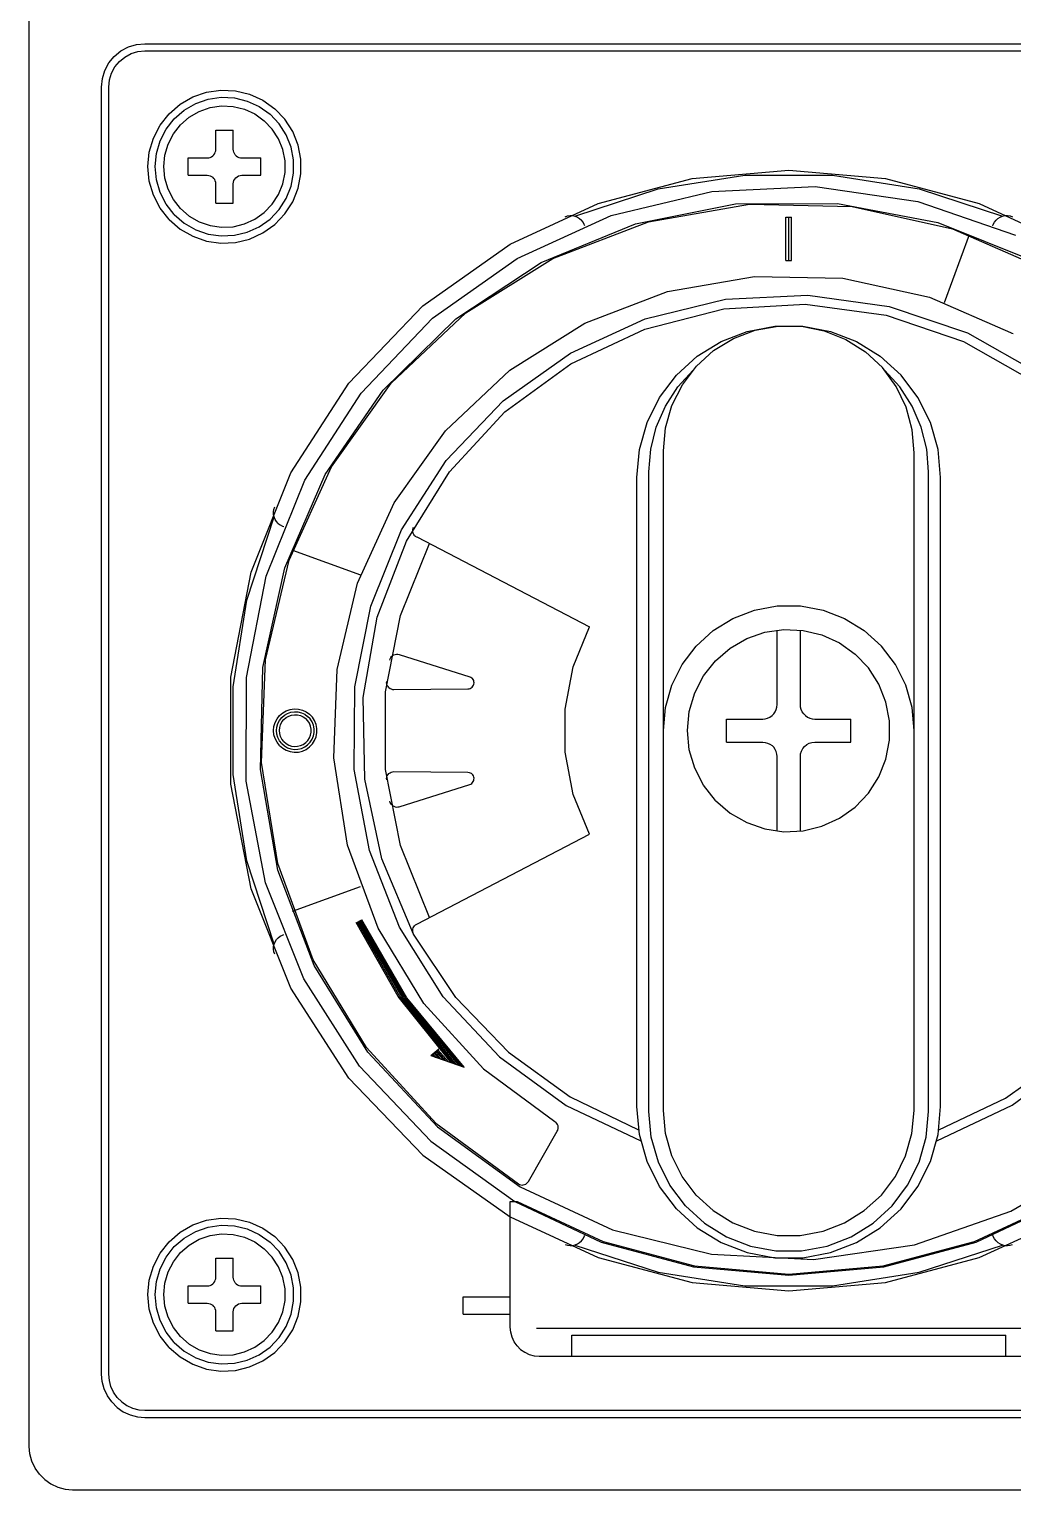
# Model space of a CAD drawing. Extents: x 151310 to 250336, y -70311 to -4848.
# Drawn here: x 224592 to 224644.2, y -22548.7 to -22471.2 of the extents above; entities that cross this region are included whole.
import ezdxf

# ---------------------------------------------------------------- set-up
doc = ezdxf.new("R2010")
doc.units = 0
doc.header["$LTSCALE"] = 300
doc.header["$MEASUREMENT"] = 0
doc.layers.add('1', color=7, linetype='CONTINUOUS')

msp = doc.modelspace()

# ---------------------------------------------------------------- linework, layer by layer
at = {"layer": '1'}
for p, q in [((224592.03, -22546.423), (224592.03, -22470.414)), ((224596.543, -22472.624), (224596.892, -22472.337)), ((224596.892, -22472.337), (224597.29, -22472.125)), ((224597.105, -22472.657), (224597.437, -22472.479)), ((224597.29, -22472.125), (224597.722, -22471.994)), ((224597.437, -22472.479), (224597.797, -22472.37)), ((224597.722, -22471.994), (224598.172, -22471.949)), ((224597.797, -22472.37), (224598.172, -22472.333)), ((224598.172, -22471.949), (224666.504, -22471.949)), ((224598.172, -22472.333), (224666.504, -22472.333)), ((224596.044, -22473.371), (224596.257, -22472.973)), ((224596.257, -22472.973), (224596.543, -22472.624)), ((224596.398, -22473.518), (224596.576, -22473.186)), ((224596.576, -22473.186), (224596.815, -22472.895)), ((224596.815, -22472.895), (224597.105, -22472.657)), ((224595.868, -22474.253), (224595.913, -22473.803)), ((224595.913, -22473.803), (224596.044, -22473.371)), ((224596.252, -22474.253), (224596.289, -22473.878)), ((224596.289, -22473.878), (224596.398, -22473.518)), ((224595.868, -22542.584), (224595.868, -22474.253)), ((224596.252, -22542.584), (224596.252, -22474.253)), ((224600.034, -22475.161), (224600.704, -22474.774)), ((224600.704, -22474.774), (224601.435, -22474.521)), ((224601.435, -22474.521), (224602.201, -22474.411)), ((224601.526, -22474.894), (224602.219, -22474.794)), ((224602.201, -22474.411), (224602.974, -22474.448)), ((224602.219, -22474.794), (224602.919, -22474.828)), ((224602.919, -22474.828), (224603.6, -22474.993)), ((224602.974, -22474.448), (224603.725, -22474.63)), ((224603.725, -22474.63), (224604.429, -22474.951)), ((224599.45, -22475.667), (224600.034, -22475.161)), ((224599.727, -22475.932), (224600.257, -22475.473)), ((224600.257, -22475.473), (224600.864, -22475.123)), ((224600.524, -22475.849), (224601.055, -22475.542)), ((224600.864, -22475.123), (224601.526, -22474.894)), ((224601.055, -22475.542), (224601.634, -22475.342)), ((224601.634, -22475.342), (224602.241, -22475.254)), ((224602.241, -22475.254), (224602.853, -22475.284)), ((224602.853, -22475.284), (224603.449, -22475.428)), ((224603.449, -22475.428), (224604.007, -22475.683)), ((224603.6, -22474.993), (224604.237, -22475.284)), ((224604.237, -22475.284), (224604.808, -22475.69)), ((224604.429, -22474.951), (224605.059, -22475.4)), ((224605.593, -22475.96), (224605.059, -22475.4)), ((224598.617, -22476.963), (224598.971, -22476.275)), ((224598.971, -22476.275), (224599.45, -22475.667)), ((224599.294, -22476.483), (224599.727, -22475.932)), ((224599.682, -22476.732), (224600.061, -22476.25)), ((224600.061, -22476.25), (224600.524, -22475.849)), ((224604.007, -22475.683), (224604.506, -22476.038)), ((224604.929, -22476.482), (224604.506, -22476.038)), ((224605.291, -22476.197), (224604.808, -22475.69)), ((224605.67, -22476.787), (224605.291, -22476.197)), ((224606.011, -22476.611), (224605.593, -22475.96)), ((224598.399, -22477.705), (224598.617, -22476.963)), ((224598.776, -22477.778), (224598.973, -22477.106)), ((224598.973, -22477.106), (224599.294, -22476.483)), ((224599.401, -22477.277), (224599.682, -22476.732)), ((224601.934, -22477.554), (224601.934, -22476.541)), ((224601.934, -22476.541), (224602.855, -22476.541)), ((224602.855, -22477.554), (224602.855, -22476.541)), ((224605.261, -22476.998), (224604.929, -22476.482)), ((224605.489, -22477.567), (224605.261, -22476.998)), ((224605.931, -22477.437), (224605.67, -22476.787)), ((224606.299, -22477.329), (224606.011, -22476.611)), ((224598.325, -22478.475), (224598.399, -22477.705)), ((224598.709, -22478.475), (224598.776, -22477.778)), ((224599.17, -22478.475), (224599.228, -22477.865)), ((224599.228, -22477.865), (224599.401, -22477.277)), ((224601.631, -22477.987), (224601.704, -22477.953)), ((224601.704, -22477.953), (224601.769, -22477.907)), ((224601.769, -22477.907), (224601.826, -22477.85)), ((224601.826, -22477.85), (224601.872, -22477.784)), ((224601.872, -22477.784), (224601.906, -22477.712)), ((224601.906, -22477.712), (224601.927, -22477.634)), ((224601.927, -22477.634), (224601.934, -22477.554)), ((224602.862, -22477.634), (224602.855, -22477.554)), ((224602.883, -22477.712), (224602.862, -22477.634)), ((224602.917, -22477.784), (224602.883, -22477.712)), ((224602.963, -22477.85), (224602.917, -22477.784)), ((224603.02, -22477.907), (224602.963, -22477.85)), ((224603.02, -22477.907), (224603.086, -22477.953)), ((224603.086, -22477.953), (224603.158, -22477.987)), ((224605.605, -22478.169), (224605.489, -22477.567)), ((224606.063, -22478.125), (224605.931, -22477.437)), ((224606.445, -22478.089), (224606.299, -22477.329)), ((224598.399, -22479.245), (224598.325, -22478.475)), ((224598.776, -22479.173), (224598.709, -22478.475)), ((224599.228, -22479.086), (224599.17, -22478.475)), ((224600.46, -22478.936), (224600.46, -22478.015)), ((224600.46, -22478.015), (224601.473, -22478.015)), ((224601.473, -22478.015), (224601.553, -22478.008)), ((224601.553, -22478.008), (224601.631, -22477.987)), ((224603.158, -22477.987), (224603.236, -22478.008)), ((224603.236, -22478.008), (224603.316, -22478.015)), ((224603.316, -22478.015), (224604.329, -22478.015)), ((224604.329, -22478.936), (224604.329, -22478.015)), ((224605.605, -22478.782), (224605.605, -22478.169)), ((224606.063, -22478.826), (224606.063, -22478.125)), ((224606.445, -22478.862), (224606.445, -22478.089)), ((224627.208, -22479.113), (224632.338, -22478.667)), ((224632.338, -22478.667), (224637.468, -22479.113)), ((224598.617, -22479.988), (224598.399, -22479.245)), ((224598.973, -22479.845), (224598.776, -22479.173)), ((224599.401, -22479.674), (224599.228, -22479.086)), ((224600.46, -22478.936), (224601.473, -22478.936)), ((224601.473, -22478.936), (224601.553, -22478.943)), ((224601.553, -22478.943), (224601.631, -22478.964)), ((224601.631, -22478.964), (224601.704, -22478.998)), ((224601.704, -22478.998), (224601.769, -22479.044)), ((224601.826, -22479.101), (224601.769, -22479.044)), ((224601.872, -22479.166), (224601.826, -22479.101)), ((224601.906, -22479.239), (224601.872, -22479.166)), ((224601.927, -22479.317), (224601.906, -22479.239)), ((224601.934, -22479.397), (224601.927, -22479.317)), ((224601.934, -22480.41), (224601.934, -22479.397)), ((224602.855, -22479.397), (224602.864, -22479.307)), ((224602.855, -22480.41), (224602.855, -22479.397)), ((224602.864, -22479.307), (224602.89, -22479.22)), ((224602.89, -22479.22), (224602.933, -22479.141)), ((224602.933, -22479.141), (224602.99, -22479.071)), ((224602.99, -22479.071), (224603.06, -22479.014)), ((224603.06, -22479.014), (224603.14, -22478.971)), ((224603.14, -22478.971), (224603.226, -22478.945)), ((224603.226, -22478.945), (224603.316, -22478.936)), ((224603.316, -22478.936), (224604.329, -22478.936)), ((224605.261, -22479.953), (224605.489, -22479.384)), ((224605.489, -22479.384), (224605.605, -22478.782)), ((224605.67, -22480.164), (224605.931, -22479.514)), ((224605.931, -22479.514), (224606.063, -22478.826)), ((224606.299, -22479.622), (224606.445, -22478.862)), ((224622.231, -22480.436), (224627.208, -22479.113)), ((224625.415, -22479.665), (224630.011, -22478.935)), ((224630.011, -22478.935), (224634.665, -22478.935)), ((224634.665, -22478.935), (224639.261, -22479.665)), ((224637.468, -22479.113), (224642.444, -22480.436)), ((224598.971, -22480.675), (224598.617, -22479.988)), ((224599.294, -22480.468), (224598.973, -22479.845)), ((224599.682, -22480.219), (224599.401, -22479.674)), ((224600.061, -22480.701), (224599.682, -22480.219)), ((224604.929, -22480.469), (224605.261, -22479.953)), ((224605.291, -22480.753), (224605.67, -22480.164)), ((224606.011, -22480.34), (224606.299, -22479.622)), ((224620.99, -22481.106), (224625.415, -22479.665)), ((224622.918, -22481.077), (224628.259, -22479.789)), ((224628.259, -22479.789), (224633.746, -22479.535)), ((224633.746, -22479.535), (224639.183, -22480.322)), ((224639.261, -22479.665), (224643.685, -22481.107)), ((224599.45, -22481.283), (224598.971, -22480.675)), ((224599.727, -22481.019), (224599.294, -22480.468)), ((224599.727, -22481.019), (224600.257, -22481.477)), ((224600.061, -22480.701), (224600.524, -22481.102)), ((224601.934, -22480.41), (224602.855, -22480.41)), ((224604.007, -22481.268), (224604.506, -22480.912)), ((224604.506, -22480.912), (224604.929, -22480.469)), ((224604.808, -22481.261), (224605.291, -22480.753)), ((224605.059, -22481.551), (224605.593, -22480.991)), ((224605.593, -22480.991), (224606.011, -22480.34)), ((224617.558, -22482.598), (224622.231, -22480.436)), ((224624.199, -22481.516), (224629.509, -22480.454)), ((224624.897, -22481.401), (224630.262, -22480.472)), ((224629.509, -22480.454), (224634.924, -22480.431)), ((224630.262, -22480.472), (224635.706, -22480.598)), ((224634.924, -22480.431), (224640.244, -22481.446)), ((224635.706, -22480.598), (224641.022, -22481.775)), ((224639.183, -22480.322), (224644.373, -22482.124)), ((224642.444, -22480.436), (224647.117, -22482.598)), ((224599.45, -22481.283), (224600.034, -22481.79)), ((224600.034, -22481.79), (224600.704, -22482.177)), ((224600.257, -22481.477), (224600.864, -22481.828)), ((224600.524, -22481.102), (224601.055, -22481.409)), ((224600.864, -22481.828), (224601.526, -22482.057)), ((224601.055, -22481.409), (224601.634, -22481.609)), ((224601.634, -22481.609), (224602.241, -22481.696)), ((224602.241, -22481.696), (224602.853, -22481.667)), ((224602.853, -22481.667), (224603.449, -22481.523)), ((224603.449, -22481.523), (224604.007, -22481.268)), ((224603.6, -22481.958), (224604.237, -22481.667)), ((224604.237, -22481.667), (224604.808, -22481.261)), ((224604.429, -22481.999), (224605.059, -22481.551)), ((224617.918, -22483.352), (224622.918, -22481.077)), ((224619.191, -22483.576), (224624.199, -22481.516)), ((224619.813, -22483.35), (224624.897, -22481.401)), ((224620.466, -22481.138), (224620.595, -22481.095)), ((224620.595, -22481.095), (224620.73, -22481.075)), ((224620.73, -22481.075), (224620.866, -22481.08)), ((224620.866, -22481.08), (224620.999, -22481.108)), ((224620.999, -22481.108), (224621.125, -22481.16)), ((224621.125, -22481.16), (224621.24, -22481.233)), ((224621.24, -22481.233), (224621.34, -22481.325)), ((224621.422, -22481.433), (224621.34, -22481.325)), ((224621.484, -22481.554), (224621.422, -22481.433)), ((224621.509, -22481.616), (224621.484, -22481.555)), ((224632.184, -22483.467), (224632.184, -22481.163)), ((224632.184, -22481.163), (224632.491, -22481.163)), ((224632.338, -22483.467), (224632.338, -22481.163)), ((224632.491, -22483.467), (224632.491, -22481.163)), ((224640.244, -22481.446), (224645.269, -22483.463)), ((224641.022, -22481.775), (224646.011, -22483.957)), ((224643.166, -22481.616), (224643.191, -22481.555)), ((224643.192, -22481.554), (224643.254, -22481.433)), ((224643.254, -22481.433), (224643.336, -22481.325)), ((224643.336, -22481.325), (224643.436, -22481.233)), ((224643.436, -22481.233), (224643.551, -22481.16)), ((224643.551, -22481.16), (224643.677, -22481.108)), ((224643.677, -22481.108), (224643.81, -22481.08)), ((224643.81, -22481.08), (224643.946, -22481.075)), ((224643.946, -22481.075), (224644.081, -22481.095)), ((224644.081, -22481.095), (224644.21, -22481.138)), ((224600.704, -22482.177), (224601.435, -22482.43)), ((224601.435, -22482.43), (224602.201, -22482.54)), ((224601.526, -22482.057), (224602.219, -22482.157)), ((224602.201, -22482.54), (224602.974, -22482.503)), ((224602.219, -22482.157), (224602.919, -22482.123)), ((224602.919, -22482.123), (224603.6, -22481.958)), ((224602.974, -22482.503), (224603.725, -22482.321)), ((224603.725, -22482.321), (224604.429, -22481.999)), ((224612.923, -22485.875), (224617.558, -22482.598)), ((224640.609, -22485.692), (224641.922, -22482.084)), ((224613.438, -22486.531), (224617.918, -22483.352)), ((224615.201, -22486.245), (224619.813, -22483.35)), ((224614.67, -22486.558), (224619.191, -22483.576)), ((224632.184, -22483.467), (224632.491, -22483.467)), ((224625.896, -22485.107), (224630.52, -22484.302)), ((224630.52, -22484.302), (224635.213, -22484.405)), ((224635.213, -22484.405), (224639.798, -22485.413)), ((224621.514, -22486.791), (224625.896, -22485.107)), ((224624.726, -22486.559), (224628.974, -22485.517)), ((224628.974, -22485.517), (224633.342, -22485.293)), ((224633.342, -22485.293), (224637.675, -22485.895)), ((224639.798, -22485.413), (224644.101, -22487.287)), ((224608.995, -22489.972), (224612.923, -22485.875)), ((224611.237, -22489.978), (224615.201, -22486.245)), ((224624.692, -22487.099), (224628.889, -22486.033)), ((224628.889, -22486.033), (224633.213, -22485.786)), ((224633.213, -22485.786), (224637.505, -22486.367)), ((224637.505, -22486.367), (224641.608, -22487.753)), ((224637.675, -22485.895), (224641.816, -22487.301)), ((224609.639, -22490.501), (224613.438, -22486.531)), ((224610.806, -22490.352), (224614.67, -22486.558)), ((224617.54, -22489.289), (224621.514, -22486.791)), ((224620.749, -22488.381), (224624.726, -22486.559)), ((224620.773, -22488.944), (224624.692, -22487.099)), ((224628.744, -22487.766), (224630.131, -22487.229)), ((224629.404, -22487.603), (224630.557, -22487.164)), ((224630.131, -22487.229), (224631.594, -22486.955)), ((224630.557, -22487.164), (224631.771, -22486.945)), ((224631.594, -22486.955), (224633.081, -22486.955)), ((224631.771, -22486.945), (224633.005, -22486.954)), ((224633.005, -22486.954), (224634.216, -22487.191)), ((224633.081, -22486.955), (224634.544, -22487.229)), ((224634.216, -22487.191), (224635.362, -22487.648)), ((224634.544, -22487.229), (224635.931, -22487.766)), ((224627.479, -22488.549), (224628.744, -22487.766)), ((224628.352, -22488.247), (224629.404, -22487.603)), ((224635.362, -22487.648), (224636.404, -22488.308)), ((224635.931, -22487.766), (224637.196, -22488.549)), ((224641.608, -22487.753), (224645.372, -22489.896)), ((224641.816, -22487.301), (224645.62, -22489.462)), ((224644.101, -22487.287), (224644.17, -22487.317)), ((224644.17, -22487.317), (224644.242, -22487.333)), ((224617.187, -22490.919), (224620.749, -22488.381)), ((224626.38, -22489.551), (224627.479, -22488.549)), ((224627.437, -22489.074), (224628.352, -22488.247)), ((224636.404, -22488.308), (224637.306, -22489.149)), ((224637.196, -22488.549), (224638.295, -22489.551)), ((224614.123, -22492.508), (224617.54, -22489.289)), ((224617.278, -22491.501), (224620.773, -22488.944)), ((224625.484, -22490.739), (224626.38, -22489.551)), ((224626.445, -22490.177), (224627.256, -22489.279)), ((224626.69, -22490.057), (224627.437, -22489.074)), ((224638.038, -22490.143), (224637.306, -22489.149)), ((224638.231, -22490.177), (224637.419, -22489.279)), ((224639.192, -22490.739), (224638.295, -22489.551)), ((224605.917, -22494.741), (224608.995, -22489.972)), ((224607.741, -22494.816), (224610.806, -22490.352)), ((224608.069, -22494.407), (224611.237, -22489.978)), ((224625.79, -22491.195), (224626.445, -22490.177)), ((224626.138, -22491.16), (224626.69, -22490.057)), ((224638.574, -22491.254), (224638.038, -22490.143)), ((224638.885, -22491.195), (224638.231, -22490.177)), ((224606.661, -22495.116), (224609.639, -22490.501)), ((224614.165, -22494.082), (224617.187, -22490.919)), ((224624.82, -22492.07), (224625.484, -22490.739)), ((224639.855, -22492.07), (224639.192, -22490.739)), ((224614.333, -22494.677), (224617.278, -22491.501)), ((224625.309, -22492.306), (224625.79, -22491.195)), ((224625.799, -22492.346), (224626.138, -22491.16)), ((224638.895, -22492.445), (224638.574, -22491.254)), ((224639.366, -22492.306), (224638.885, -22491.195)), ((224611.393, -22496.326), (224614.123, -22492.508)), ((224624.413, -22493.501), (224624.82, -22492.07)), ((224625.016, -22493.48), (224625.309, -22492.306)), ((224625.684, -22493.574), (224625.799, -22492.346)), ((224638.99, -22493.675), (224638.895, -22492.445)), ((224639.659, -22493.48), (224639.366, -22492.306)), ((224640.262, -22493.501), (224639.855, -22492.07)), ((224611.793, -22497.756), (224614.165, -22494.082)), ((224624.276, -22494.982), (224624.413, -22493.501)), ((224624.917, -22494.687), (224625.016, -22493.48)), ((224625.684, -22528.595), (224625.684, -22493.574)), ((224638.99, -22528.595), (224638.99, -22493.676)), ((224639.758, -22494.687), (224639.659, -22493.48)), ((224640.399, -22494.982), (224640.262, -22493.501)), ((224603.8, -22500.008), (224605.917, -22494.741)), ((224605.589, -22499.786), (224607.741, -22494.816)), ((224605.817, -22499.365), (224608.069, -22494.407)), ((224612.047, -22498.356), (224614.333, -22494.677)), ((224624.276, -22528.381), (224624.276, -22494.982)), ((224624.916, -22528.649), (224624.916, -22494.687)), ((224639.758, -22528.649), (224639.758, -22494.687)), ((224640.399, -22528.381), (224640.399, -22494.982)), ((224604.608, -22500.212), (224606.661, -22495.116)), ((224605.015, -22496.675), (224605.058, -22496.546)), ((224609.451, -22500.6), (224611.393, -22496.326)), ((224603.584, -22501.496), (224605.026, -22497.071)), ((224604.995, -22496.81), (224605.015, -22496.675)), ((224605, -22496.946), (224604.995, -22496.81)), ((224605.028, -22497.079), (224605, -22496.946)), ((224605.08, -22497.205), (224605.028, -22497.079)), ((224605.153, -22497.32), (224605.08, -22497.205)), ((224605.245, -22497.42), (224605.153, -22497.32)), ((224605.245, -22497.42), (224605.353, -22497.503)), ((224605.353, -22497.503), (224605.474, -22497.565)), ((224605.474, -22497.564), (224605.536, -22497.59)), ((224610.154, -22501.812), (224611.793, -22497.756)), ((224612.384, -22497.81), (224612.388, -22497.742)), ((224612.392, -22497.877), (224612.384, -22497.81)), ((224612.388, -22497.742), (224612.404, -22497.676)), ((224612.412, -22497.942), (224612.392, -22497.877)), ((224612.404, -22497.676), (224612.431, -22497.614)), ((224612.443, -22498.002), (224612.412, -22497.942)), ((224612.484, -22498.056), (224612.443, -22498.002)), ((224612.484, -22498.056), (224612.533, -22498.102)), ((224612.533, -22498.102), (224612.59, -22498.138)), ((224606.004, -22498.833), (224609.611, -22500.147)), ((224610.502, -22502.402), (224612.047, -22498.356)), ((224611.726, -22502.313), (224613.269, -22498.492)), ((224612.591, -22498.139), (224621.757, -22502.91)), ((224604.567, -22504.664), (224605.817, -22499.365)), ((224602.722, -22505.58), (224603.8, -22500.008)), ((224603.557, -22505.604), (224604.608, -22500.212)), ((224604.43, -22505.075), (224605.589, -22499.786)), ((224608.372, -22505.168), (224609.451, -22500.6)), ((224602.854, -22506.092), (224603.584, -22501.496)), ((224609.307, -22506.103), (224610.154, -22501.812)), ((224630.517, -22502.019), (224631.724, -22501.793)), ((224631.724, -22501.793), (224632.952, -22501.793)), ((224632.952, -22501.793), (224634.158, -22502.019)), ((224609.756, -22506.668), (224610.502, -22502.402)), ((224610.939, -22506.358), (224611.726, -22502.313)), ((224628.328, -22503.109), (224629.372, -22502.463)), ((224629.372, -22502.463), (224630.517, -22502.019)), ((224634.158, -22502.019), (224635.303, -22502.463)), ((224635.303, -22502.463), (224636.347, -22503.109)), ((224620.9, -22505.03), (224621.757, -22502.911)), ((224627.421, -22503.936), (224628.328, -22503.109)), ((224629.22, -22504.041), (224630.105, -22503.53)), ((224630.105, -22503.53), (224631.071, -22503.196)), ((224631.071, -22503.196), (224632.082, -22503.05)), ((224631.723, -22507.037), (224631.723, -22503.079)), ((224632.082, -22503.05), (224633.102, -22503.099)), ((224632.952, -22507.037), (224632.952, -22503.079)), ((224633.102, -22503.099), (224634.095, -22503.34)), ((224634.095, -22503.34), (224635.025, -22503.764)), ((224636.347, -22503.109), (224637.255, -22503.936)), ((224626.681, -22504.916), (224627.421, -22503.936)), ((224628.448, -22504.71), (224629.22, -22504.041)), ((224635.025, -22503.764), (224635.857, -22504.357)), ((224637.995, -22504.916), (224637.255, -22503.936)), ((224604.307, -22510.489), (224604.43, -22505.075)), ((224604.365, -22510.106), (224604.567, -22504.664)), ((224611.168, -22504.676), (224611.187, -22504.607)), ((224611.187, -22504.607), (224611.219, -22504.542)), ((224611.219, -22504.542), (224611.263, -22504.484)), ((224611.263, -22504.484), (224611.316, -22504.435)), ((224611.316, -22504.435), (224611.378, -22504.398)), ((224611.378, -22504.398), (224611.446, -22504.372)), ((224611.446, -22504.372), (224611.518, -22504.36)), ((224611.518, -22504.36), (224611.59, -22504.362)), ((224611.59, -22504.362), (224611.661, -22504.377)), ((224611.662, -22504.377), (224615.404, -22505.557)), ((224620.464, -22507.275), (224620.9, -22505.03)), ((224626.133, -22506.015), (224626.681, -22504.916)), ((224627.816, -22505.513), (224628.448, -22504.71)), ((224636.562, -22505.096), (224635.857, -22504.357)), ((224637.115, -22505.956), (224636.562, -22505.096)), ((224638.542, -22506.015), (224637.995, -22504.916)), ((224602.722, -22511.257), (224602.722, -22505.58)), ((224603.544, -22511.098), (224603.557, -22505.604)), ((224608.195, -22509.859), (224608.372, -22505.168)), ((224610.997, -22505.879), (224610.999, -22505.807)), ((224611.009, -22505.95), (224610.997, -22505.879)), ((224615.404, -22505.557), (224615.462, -22505.581)), ((224615.462, -22505.581), (224615.514, -22505.616)), ((224615.558, -22505.66), (224615.514, -22505.616)), ((224615.593, -22505.711), (224615.558, -22505.66)), ((224615.618, -22505.768), (224615.593, -22505.711)), ((224615.633, -22505.828), (224615.618, -22505.768)), ((224615.635, -22505.891), (224615.633, -22505.828)), ((224627.348, -22506.421), (224627.816, -22505.513)), ((224602.854, -22510.745), (224602.854, -22506.092)), ((224609.282, -22510.477), (224609.307, -22506.103)), ((224610.939, -22510.479), (224610.939, -22506.358)), ((224611.033, -22506.018), (224611.009, -22505.95)), ((224611.071, -22506.081), (224611.033, -22506.018)), ((224611.119, -22506.135), (224611.071, -22506.081)), ((224611.119, -22506.135), (224611.176, -22506.179)), ((224611.176, -22506.179), (224611.241, -22506.211)), ((224611.241, -22506.211), (224611.311, -22506.231)), ((224611.311, -22506.231), (224611.383, -22506.237)), ((224611.383, -22506.237), (224615.308, -22506.203)), ((224615.308, -22506.203), (224615.37, -22506.197)), ((224615.37, -22506.197), (224615.429, -22506.179)), ((224615.429, -22506.179), (224615.484, -22506.15)), ((224615.484, -22506.15), (224615.533, -22506.112)), ((224615.533, -22506.112), (224615.574, -22506.065)), ((224615.574, -22506.065), (224615.605, -22506.011)), ((224615.605, -22506.011), (224615.626, -22505.952)), ((224615.626, -22505.952), (224615.635, -22505.891)), ((224625.797, -22507.196), (224626.133, -22506.015)), ((224627.06, -22507.401), (224627.348, -22506.421)), ((224637.494, -22506.904), (224637.115, -22505.956)), ((224638.878, -22507.196), (224638.542, -22506.015)), ((224605.482, -22507.48), (224605.672, -22507.371)), ((224605.672, -22507.371), (224605.879, -22507.299)), ((224605.879, -22507.299), (224606.095, -22507.268)), ((224605.915, -22507.449), (224606.103, -22507.422)), ((224606.095, -22507.268), (224606.314, -22507.279)), ((224606.103, -22507.422), (224606.292, -22507.431)), ((224606.292, -22507.431), (224606.477, -22507.475)), ((224606.314, -22507.279), (224606.527, -22507.33)), ((224606.527, -22507.33), (224606.726, -22507.421)), ((224606.726, -22507.421), (224606.904, -22507.548)), ((224609.836, -22510.999), (224609.756, -22506.668)), ((224620.464, -22509.561), (224620.464, -22507.275)), ((224625.684, -22508.418), (224625.797, -22507.196)), ((224626.963, -22508.418), (224627.06, -22507.401)), ((224631.544, -22507.53), (224631.621, -22507.42)), ((224631.621, -22507.42), (224631.677, -22507.299)), ((224631.677, -22507.299), (224631.712, -22507.17)), ((224631.712, -22507.17), (224631.723, -22507.037)), ((224632.964, -22507.17), (224632.952, -22507.037)), ((224632.998, -22507.299), (224632.964, -22507.17)), ((224633.055, -22507.42), (224632.998, -22507.299)), ((224633.131, -22507.53), (224633.055, -22507.42)), ((224637.688, -22507.908), (224637.494, -22506.904)), ((224638.991, -22508.418), (224638.878, -22507.196)), ((224604.999, -22508.418), (224605.019, -22508.201)), ((224605.019, -22508.201), (224605.081, -22507.99)), ((224605.081, -22507.99), (224605.181, -22507.796)), ((224605.17, -22508.23), (224605.224, -22508.048)), ((224605.181, -22507.796), (224605.317, -22507.624)), ((224605.224, -22508.048), (224605.311, -22507.879)), ((224605.311, -22507.879), (224605.428, -22507.73)), ((224605.317, -22507.624), (224605.482, -22507.48)), ((224605.321, -22508.259), (224605.366, -22508.105)), ((224605.366, -22508.105), (224605.44, -22507.962)), ((224605.428, -22507.73), (224605.571, -22507.605)), ((224605.44, -22507.962), (224605.539, -22507.836)), ((224605.539, -22507.836), (224605.66, -22507.731)), ((224605.571, -22507.605), (224605.736, -22507.511)), ((224605.66, -22507.731), (224605.799, -22507.65)), ((224605.736, -22507.511), (224605.915, -22507.449)), ((224605.799, -22507.65), (224605.951, -22507.598)), ((224605.951, -22507.598), (224606.11, -22507.575)), ((224606.11, -22507.575), (224606.27, -22507.583)), ((224606.27, -22507.583), (224606.426, -22507.62)), ((224606.426, -22507.62), (224606.573, -22507.687)), ((224606.477, -22507.475), (224606.649, -22507.554)), ((224606.573, -22507.687), (224606.703, -22507.78)), ((224606.649, -22507.554), (224606.804, -22507.664)), ((224606.814, -22507.896), (224606.703, -22507.78)), ((224606.935, -22507.802), (224606.804, -22507.664)), ((224606.901, -22508.031), (224606.814, -22507.896)), ((224606.961, -22508.181), (224606.901, -22508.031)), ((224607.056, -22507.707), (224606.904, -22507.548)), ((224607.037, -22507.961), (224606.935, -22507.802)), ((224606.991, -22508.338), (224606.961, -22508.181)), ((224607.108, -22508.137), (224607.037, -22507.961)), ((224607.174, -22507.891), (224607.056, -22507.707)), ((224607.144, -22508.324), (224607.108, -22508.137)), ((224607.255, -22508.094), (224607.174, -22507.891)), ((224607.297, -22508.309), (224607.255, -22508.094)), ((224629.036, -22509.033), (224629.036, -22507.804)), ((224629.036, -22507.804), (224630.956, -22507.804)), ((224630.956, -22507.804), (224631.089, -22507.793)), ((224631.089, -22507.793), (224631.218, -22507.758)), ((224631.218, -22507.758), (224631.34, -22507.701)), ((224631.34, -22507.701), (224631.449, -22507.625)), ((224631.449, -22507.625), (224631.544, -22507.53)), ((224633.226, -22507.625), (224633.131, -22507.53)), ((224633.226, -22507.625), (224633.336, -22507.701)), ((224633.336, -22507.701), (224633.457, -22507.758)), ((224633.457, -22507.758), (224633.586, -22507.793)), ((224633.586, -22507.793), (224633.72, -22507.804)), ((224633.72, -22507.804), (224635.639, -22507.804)), ((224635.639, -22509.033), (224635.639, -22507.804)), ((224637.688, -22508.929), (224637.688, -22507.908)), ((224605.019, -22508.636), (224604.999, -22508.418)), ((224605.081, -22508.847), (224605.019, -22508.636)), ((224605.181, -22509.041), (224605.081, -22508.847)), ((224605.152, -22508.418), (224605.17, -22508.23)), ((224605.17, -22508.607), (224605.152, -22508.418)), ((224605.224, -22508.789), (224605.17, -22508.607)), ((224605.311, -22508.958), (224605.224, -22508.789)), ((224605.306, -22508.418), (224605.321, -22508.259)), ((224605.321, -22508.578), (224605.306, -22508.418)), ((224605.428, -22509.107), (224605.311, -22508.958)), ((224605.366, -22508.732), (224605.321, -22508.578)), ((224605.44, -22508.875), (224605.366, -22508.732)), ((224605.539, -22509.001), (224605.44, -22508.875)), ((224606.703, -22509.057), (224606.814, -22508.941)), ((224606.814, -22508.941), (224606.901, -22508.805)), ((224606.901, -22508.805), (224606.961, -22508.656)), ((224606.935, -22509.035), (224607.037, -22508.876)), ((224606.961, -22508.656), (224606.991, -22508.499)), ((224606.991, -22508.499), (224606.991, -22508.338)), ((224607.037, -22508.876), (224607.108, -22508.7)), ((224607.056, -22509.13), (224607.174, -22508.946)), ((224607.108, -22508.7), (224607.144, -22508.513)), ((224607.144, -22508.513), (224607.144, -22508.324)), ((224607.174, -22508.946), (224607.255, -22508.743)), ((224607.255, -22508.743), (224607.297, -22508.528)), ((224607.297, -22508.528), (224607.297, -22508.309)), ((224627.06, -22509.436), (224626.963, -22508.418)), ((224637.494, -22509.933), (224637.688, -22508.929)), ((224605.317, -22509.213), (224605.181, -22509.041)), ((224605.317, -22509.213), (224605.482, -22509.357)), ((224605.428, -22509.107), (224605.571, -22509.232)), ((224605.482, -22509.357), (224605.672, -22509.466)), ((224605.539, -22509.001), (224605.66, -22509.106)), ((224605.571, -22509.232), (224605.736, -22509.326)), ((224605.66, -22509.106), (224605.799, -22509.187)), ((224605.672, -22509.466), (224605.879, -22509.538)), ((224605.736, -22509.326), (224605.915, -22509.388)), ((224605.799, -22509.187), (224605.951, -22509.239)), ((224605.879, -22509.538), (224606.095, -22509.569)), ((224605.915, -22509.388), (224606.103, -22509.415)), ((224605.951, -22509.239), (224606.11, -22509.262)), ((224606.095, -22509.569), (224606.314, -22509.558)), ((224606.103, -22509.415), (224606.292, -22509.406)), ((224606.11, -22509.262), (224606.27, -22509.254)), ((224606.27, -22509.254), (224606.426, -22509.217)), ((224606.292, -22509.406), (224606.477, -22509.362)), ((224606.314, -22509.558), (224606.527, -22509.507)), ((224606.426, -22509.217), (224606.573, -22509.15)), ((224606.477, -22509.362), (224606.649, -22509.283)), ((224606.527, -22509.507), (224606.726, -22509.416)), ((224606.573, -22509.15), (224606.703, -22509.057)), ((224606.649, -22509.283), (224606.804, -22509.173)), ((224606.726, -22509.416), (224606.904, -22509.289)), ((224606.804, -22509.173), (224606.935, -22509.035)), ((224606.904, -22509.289), (224607.056, -22509.13)), ((224620.9, -22511.806), (224620.464, -22509.561)), ((224627.348, -22510.416), (224627.06, -22509.436)), ((224629.036, -22509.033), (224630.956, -22509.033)), ((224630.956, -22509.033), (224631.089, -22509.044)), ((224631.089, -22509.044), (224631.218, -22509.079)), ((224631.218, -22509.079), (224631.34, -22509.136)), ((224631.34, -22509.136), (224631.449, -22509.212)), ((224631.544, -22509.307), (224631.449, -22509.212)), ((224631.621, -22509.417), (224631.544, -22509.307)), ((224631.677, -22509.538), (224631.621, -22509.417)), ((224631.712, -22509.667), (224631.677, -22509.538)), ((224631.723, -22509.8), (224631.712, -22509.667)), ((224632.952, -22509.8), (224632.967, -22509.651)), ((224632.967, -22509.651), (224633.01, -22509.507)), ((224633.01, -22509.507), (224633.081, -22509.374)), ((224633.081, -22509.374), (224633.177, -22509.258)), ((224633.177, -22509.258), (224633.293, -22509.162)), ((224633.293, -22509.162), (224633.426, -22509.091)), ((224633.426, -22509.091), (224633.57, -22509.047)), ((224633.57, -22509.047), (224633.72, -22509.033)), ((224633.72, -22509.033), (224635.639, -22509.033)), ((224605.224, -22515.826), (224604.307, -22510.489)), ((224605.219, -22515.483), (224604.365, -22510.106)), ((224608.928, -22514.495), (224608.195, -22509.859)), ((224610.081, -22514.777), (224609.282, -22510.477)), ((224611.726, -22514.524), (224610.939, -22510.479)), ((224627.816, -22511.324), (224627.348, -22510.416)), ((224631.723, -22513.758), (224631.723, -22509.8)), ((224632.952, -22513.758), (224632.952, -22509.8)), ((224637.115, -22510.881), (224637.494, -22509.933)), ((224603.8, -22516.829), (224602.722, -22511.257)), ((224603.584, -22515.341), (224602.854, -22510.745)), ((224604.57, -22516.495), (224603.544, -22511.098)), ((224610.738, -22515.235), (224609.836, -22510.999)), ((224610.997, -22510.957), (224611.008, -22510.886)), ((224610.999, -22511.03), (224610.997, -22510.957)), ((224611.008, -22510.886), (224611.033, -22510.818)), ((224611.033, -22510.818), (224611.07, -22510.756)), ((224611.07, -22510.756), (224611.119, -22510.701)), ((224611.119, -22510.701), (224611.176, -22510.657)), ((224611.176, -22510.657), (224611.241, -22510.625)), ((224611.241, -22510.625), (224611.311, -22510.605)), ((224611.311, -22510.605), (224611.383, -22510.599)), ((224611.383, -22510.599), (224615.308, -22510.633)), ((224611.662, -22512.459), (224615.404, -22511.279)), ((224615.308, -22510.633), (224615.37, -22510.639)), ((224615.37, -22510.639), (224615.429, -22510.657)), ((224615.404, -22511.279), (224615.462, -22511.255)), ((224615.429, -22510.657), (224615.484, -22510.686)), ((224615.462, -22511.255), (224615.514, -22511.22)), ((224615.484, -22510.686), (224615.533, -22510.724)), ((224615.514, -22511.22), (224615.558, -22511.177)), ((224615.574, -22510.771), (224615.533, -22510.724)), ((224615.558, -22511.177), (224615.593, -22511.125)), ((224615.605, -22510.825), (224615.574, -22510.771)), ((224615.593, -22511.125), (224615.619, -22511.069)), ((224615.626, -22510.884), (224615.605, -22510.825)), ((224615.619, -22511.069), (224615.633, -22511.008)), ((224615.635, -22510.946), (224615.626, -22510.884)), ((224615.633, -22511.008), (224615.635, -22510.946)), ((224636.562, -22511.741), (224637.115, -22510.881)), ((224621.757, -22513.926), (224620.9, -22511.806)), ((224628.448, -22512.127), (224627.816, -22511.324)), ((224635.857, -22512.48), (224636.562, -22511.741)), ((224611.187, -22512.23), (224611.168, -22512.16)), ((224611.219, -22512.295), (224611.187, -22512.23)), ((224611.263, -22512.352), (224611.219, -22512.295)), ((224611.263, -22512.352), (224611.317, -22512.401)), ((224611.317, -22512.401), (224611.378, -22512.438)), ((224611.378, -22512.438), (224611.446, -22512.464)), ((224611.446, -22512.464), (224611.518, -22512.476)), ((224611.518, -22512.476), (224611.59, -22512.474)), ((224611.59, -22512.474), (224611.661, -22512.459)), ((224628.448, -22512.127), (224629.22, -22512.796)), ((224629.22, -22512.796), (224630.105, -22513.307)), ((224635.025, -22513.073), (224635.857, -22512.48)), ((224630.105, -22513.307), (224631.071, -22513.641)), ((224633.102, -22513.738), (224634.095, -22513.497)), ((224634.095, -22513.497), (224635.025, -22513.073)), ((224612.591, -22518.697), (224621.757, -22513.926)), ((224631.071, -22513.641), (224632.082, -22513.787)), ((224632.082, -22513.787), (224633.102, -22513.738)), ((224610.543, -22518.903), (224608.928, -22514.495)), ((224611.675, -22518.851), (224610.081, -22514.777)), ((224613.269, -22518.345), (224611.726, -22514.524)), ((224605.026, -22519.766), (224603.584, -22515.341)), ((224607.098, -22520.594), (224605.219, -22515.483)), ((224607.148, -22520.888), (224605.224, -22515.826)), ((224612.431, -22519.221), (224610.738, -22515.235)), ((224606.599, -22521.6), (224604.57, -22516.495)), ((224606.004, -22518.003), (224609.611, -22516.69)), ((224605.917, -22522.096), (224603.8, -22516.829)), ((224609.384, -22518.617), (224609.688, -22518.466)), ((224611.612, -22522.528), (224609.384, -22518.616)), ((224611.702, -22522.54), (224609.445, -22518.586)), ((224611.795, -22522.556), (224609.506, -22518.556)), ((224611.89, -22522.574), (224609.569, -22518.529)), ((224611.983, -22522.588), (224609.628, -22518.495)), ((224612.077, -22522.605), (224609.689, -22518.465)), ((224612.979, -22522.916), (224610.543, -22518.903)), ((224614.006, -22522.551), (224611.675, -22518.851)), ((224612.384, -22519.026), (224612.392, -22518.959)), ((224612.388, -22519.093), (224612.384, -22519.026)), ((224612.392, -22518.959), (224612.412, -22518.894)), ((224612.412, -22518.894), (224612.443, -22518.834)), ((224612.443, -22518.834), (224612.484, -22518.78)), ((224612.484, -22518.78), (224612.533, -22518.734)), ((224612.533, -22518.734), (224612.591, -22518.697)), ((224605, -22519.89), (224605.028, -22519.757)), ((224605.028, -22519.757), (224605.08, -22519.631)), ((224605.08, -22519.631), (224605.153, -22519.516)), ((224605.153, -22519.516), (224605.245, -22519.416)), ((224605.245, -22519.416), (224605.353, -22519.334)), ((224605.353, -22519.334), (224605.474, -22519.272)), ((224605.474, -22519.272), (224605.536, -22519.246)), ((224612.403, -22519.159), (224612.388, -22519.093)), ((224612.43, -22519.221), (224612.403, -22519.159)), ((224614.666, -22522.585), (224612.431, -22519.221)), ((224604.995, -22520.026), (224605, -22519.89)), ((224605.015, -22520.161), (224604.995, -22520.026)), ((224605.058, -22520.29), (224605.015, -22520.161)), ((224609.929, -22525.245), (224607.098, -22520.594)), ((224610.007, -22525.488), (224607.148, -22520.888)), ((224608.995, -22526.865), (224605.917, -22522.096)), ((224609.556, -22526.23), (224606.599, -22521.6)), ((224614.417, -22526.048), (224611.612, -22522.528)), ((224614.551, -22526.092), (224611.702, -22522.54)), ((224614.691, -22526.142), (224611.795, -22522.556)), ((224614.833, -22526.191), (224611.89, -22522.574)), ((224614.975, -22526.241), (224611.983, -22522.588)), ((224615.119, -22526.292), (224612.077, -22522.605)), ((224616.144, -22526.382), (224612.979, -22522.916)), ((224616.992, -22525.748), (224614.006, -22522.551)), ((224617.463, -22525.498), (224614.666, -22522.585)), ((224613.606, -22529.261), (224609.929, -22525.245)), ((224613.695, -22529.453), (224610.007, -22525.488)), ((224613.337, -22525.673), (224613.76, -22525.32)), ((224613.337, -22525.673), (224615.119, -22526.293)), ((224613.479, -22525.722), (224613.394, -22525.625)), ((224613.61, -22525.768), (224613.447, -22525.582)), ((224613.741, -22525.813), (224613.499, -22525.538)), ((224613.875, -22525.859), (224613.551, -22525.494)), ((224614.009, -22525.906), (224613.606, -22525.454)), ((224614.144, -22525.953), (224613.658, -22525.409)), ((224614.279, -22526), (224613.709, -22525.365)), ((224616.992, -22525.748), (224620.526, -22528.325)), ((224617.463, -22525.498), (224620.733, -22527.869)), ((224643.835, -22527.932), (224647.024, -22525.661)), ((224644.19, -22528.301), (224647.754, -22525.684)), ((224613.335, -22530.217), (224609.556, -22526.23)), ((224616.144, -22526.382), (224619.919, -22529.172)), ((224612.923, -22530.962), (224608.995, -22526.865)), ((224620.526, -22528.325), (224624.482, -22530.192)), ((224620.733, -22527.869), (224624.372, -22529.62)), ((224640.193, -22530.192), (224644.19, -22528.301)), ((224640.303, -22529.621), (224643.835, -22527.932)), ((224624.413, -22529.862), (224624.276, -22528.381)), ((224625.043, -22530.012), (224624.917, -22528.649)), ((224625.798, -22529.817), (224625.685, -22528.595)), ((224638.877, -22529.817), (224638.99, -22528.595)), ((224639.632, -22530.012), (224639.758, -22528.649)), ((224640.262, -22529.862), (224640.399, -22528.381)), ((224613.606, -22529.261), (224617.99, -22532.49)), ((224613.695, -22529.453), (224618.075, -22532.638)), ((224618.519, -22532.353), (224620.055, -22529.693)), ((224619.919, -22529.171), (224619.979, -22529.216)), ((224620.03, -22529.271), (224619.979, -22529.216)), ((224620.068, -22529.334), (224620.03, -22529.271)), ((224620.055, -22529.693), (224620.086, -22529.625)), ((224620.094, -22529.404), (224620.068, -22529.334)), ((224620.086, -22529.625), (224620.103, -22529.552)), ((224620.106, -22529.478), (224620.094, -22529.404)), ((224620.103, -22529.552), (224620.106, -22529.478)), ((224624.82, -22531.293), (224624.413, -22529.862)), ((224626.134, -22530.998), (224625.798, -22529.817)), ((224638.541, -22530.998), (224638.877, -22529.817)), ((224639.855, -22531.293), (224640.262, -22529.862)), ((224613.335, -22530.217), (224617.8, -22533.417)), ((224625.418, -22531.329), (224625.043, -22530.012)), ((224639.257, -22531.329), (224639.632, -22530.012)), ((224612.923, -22530.962), (224617.558, -22534.239)), ((224625.484, -22532.624), (224624.82, -22531.293)), ((224626.029, -22532.555), (224625.418, -22531.329)), ((224626.681, -22532.097), (224626.134, -22530.998)), ((224637.994, -22532.097), (224638.541, -22530.998)), ((224638.647, -22532.555), (224639.257, -22531.329)), ((224639.192, -22532.624), (224639.855, -22531.293)), ((224644.121, -22533.936), (224648.796, -22531.203)), ((224627.421, -22533.077), (224626.681, -22532.097)), ((224637.254, -22533.077), (224637.994, -22532.097)), ((224617.99, -22532.49), (224618.051, -22532.52)), ((224618.051, -22532.52), (224618.116, -22532.538)), ((224618.075, -22532.638), (224622.984, -22534.924)), ((224618.116, -22532.538), (224618.183, -22532.545)), ((224618.183, -22532.545), (224618.25, -22532.539)), ((224618.25, -22532.539), (224618.316, -22532.522)), ((224618.316, -22532.522), (224618.377, -22532.494)), ((224618.377, -22532.494), (224618.432, -22532.456)), ((224618.432, -22532.456), (224618.48, -22532.408)), ((224618.48, -22532.408), (224618.519, -22532.353)), ((224626.38, -22533.812), (224625.484, -22532.624)), ((224626.854, -22533.648), (224626.029, -22532.555)), ((224637.821, -22533.648), (224638.647, -22532.555)), ((224638.295, -22533.812), (224639.192, -22532.624)), ((224617.558, -22540.097), (224617.558, -22533.417)), ((224617.558, -22533.417), (224617.931, -22533.417)), ((224617.8, -22533.417), (224622.39, -22535.572)), ((224617.931, -22533.417), (224622.484, -22535.536)), ((224626.854, -22533.648), (224627.866, -22534.57)), ((224627.421, -22533.077), (224628.328, -22533.904)), ((224636.347, -22533.904), (224637.254, -22533.077)), ((224636.81, -22534.57), (224637.821, -22533.648)), ((224642.192, -22535.536), (224646.744, -22533.417)), ((224642.285, -22535.572), (224646.875, -22533.417)), ((224600.704, -22534.66), (224601.435, -22534.407)), ((224601.435, -22534.407), (224602.201, -22534.297)), ((224602.201, -22534.297), (224602.974, -22534.334)), ((224602.974, -22534.334), (224603.725, -22534.516)), ((224603.725, -22534.516), (224604.429, -22534.838)), ((224617.558, -22534.239), (224622.231, -22536.401)), ((224626.38, -22533.812), (224627.479, -22534.814)), ((224627.866, -22534.57), (224629.03, -22535.291)), ((224628.328, -22533.904), (224629.372, -22534.55)), ((224629.372, -22534.55), (224630.517, -22534.994)), ((224634.158, -22534.994), (224635.303, -22534.55)), ((224635.303, -22534.55), (224636.347, -22533.904)), ((224635.645, -22535.291), (224636.81, -22534.57)), ((224637.196, -22534.814), (224638.295, -22533.812)), ((224639.009, -22535.722), (224644.121, -22533.936)), ((224642.444, -22536.401), (224647.117, -22534.239)), ((224599.45, -22535.554), (224600.034, -22535.047)), ((224600.034, -22535.047), (224600.704, -22534.66)), ((224600.257, -22535.36), (224600.864, -22535.009)), ((224600.864, -22535.009), (224601.526, -22534.78)), ((224601.055, -22535.428), (224601.634, -22535.228)), ((224601.526, -22534.78), (224602.219, -22534.68)), ((224601.634, -22535.228), (224602.241, -22535.141)), ((224602.219, -22534.68), (224602.919, -22534.714)), ((224602.241, -22535.141), (224602.853, -22535.17)), ((224602.853, -22535.17), (224603.449, -22535.314)), ((224602.919, -22534.714), (224603.6, -22534.879)), ((224603.449, -22535.314), (224604.007, -22535.569)), ((224603.6, -22534.879), (224604.237, -22535.17)), ((224604.237, -22535.17), (224604.808, -22535.576)), ((224604.429, -22534.838), (224605.059, -22535.286)), ((224605.593, -22535.846), (224605.059, -22535.286)), ((224621.422, -22535.403), (224621.484, -22535.282)), ((224621.484, -22535.281), (224621.509, -22535.22)), ((224622.984, -22534.924), (224628.241, -22536.225)), ((224627.479, -22534.814), (224628.744, -22535.597)), ((224629.03, -22535.291), (224630.307, -22535.786)), ((224630.517, -22534.994), (224631.724, -22535.219)), ((224631.724, -22535.219), (224632.951, -22535.219)), ((224632.951, -22535.219), (224634.158, -22534.994)), ((224634.368, -22535.786), (224635.645, -22535.291)), ((224635.931, -22535.597), (224637.196, -22534.814)), ((224643.191, -22535.282), (224643.166, -22535.22)), ((224643.254, -22535.403), (224643.192, -22535.282)), ((224598.971, -22536.162), (224599.45, -22535.554)), ((224599.294, -22536.369), (224599.727, -22535.818)), ((224599.727, -22535.818), (224600.257, -22535.36)), ((224600.061, -22536.136), (224600.524, -22535.735)), ((224600.524, -22535.735), (224601.055, -22535.428)), ((224604.007, -22535.569), (224604.506, -22535.925)), ((224604.929, -22536.368), (224604.506, -22535.925)), ((224605.291, -22536.084), (224604.808, -22535.576)), ((224605.67, -22536.673), (224605.291, -22536.084)), ((224606.011, -22536.497), (224605.593, -22535.846)), ((224620.466, -22535.698), (224620.595, -22535.741)), ((224620.595, -22535.741), (224620.73, -22535.761)), ((224620.73, -22535.761), (224620.866, -22535.756)), ((224620.866, -22535.756), (224620.999, -22535.728)), ((224620.99, -22535.731), (224625.415, -22537.172)), ((224620.999, -22535.728), (224621.125, -22535.676)), ((224621.125, -22535.676), (224621.24, -22535.603)), ((224621.24, -22535.603), (224621.34, -22535.511)), ((224621.34, -22535.511), (224621.422, -22535.403)), ((224622.39, -22535.572), (224627.286, -22536.892)), ((224622.484, -22535.536), (224627.335, -22536.834)), ((224628.744, -22535.597), (224630.131, -22536.134)), ((224630.307, -22535.786), (224631.653, -22536.037)), ((224631.653, -22536.037), (224633.022, -22536.037)), ((224633.022, -22536.037), (224634.368, -22535.786)), ((224633.649, -22536.495), (224639.009, -22535.722)), ((224634.544, -22536.134), (224635.931, -22535.597)), ((224637.34, -22536.834), (224642.192, -22535.536)), ((224637.389, -22536.892), (224642.285, -22535.572)), ((224639.261, -22537.172), (224643.685, -22535.731)), ((224643.336, -22535.511), (224643.254, -22535.403)), ((224643.336, -22535.511), (224643.436, -22535.603)), ((224643.436, -22535.603), (224643.551, -22535.676)), ((224643.551, -22535.676), (224643.677, -22535.728)), ((224643.677, -22535.728), (224643.81, -22535.756)), ((224643.81, -22535.756), (224643.946, -22535.761)), ((224643.946, -22535.761), (224644.081, -22535.741)), ((224644.081, -22535.741), (224644.21, -22535.698)), ((224598.399, -22537.592), (224598.617, -22536.849)), ((224598.617, -22536.849), (224598.971, -22536.162)), ((224598.973, -22536.992), (224599.294, -22536.369)), ((224599.401, -22537.163), (224599.682, -22536.618)), ((224599.682, -22536.618), (224600.061, -22536.136)), ((224601.934, -22537.44), (224601.934, -22536.427)), ((224601.934, -22536.427), (224602.855, -22536.427)), ((224602.855, -22537.44), (224602.855, -22536.427)), ((224605.261, -22536.884), (224604.929, -22536.368)), ((224605.489, -22537.453), (224605.261, -22536.884)), ((224605.931, -22537.323), (224605.67, -22536.673)), ((224606.299, -22537.215), (224606.011, -22536.497)), ((224622.231, -22536.401), (224627.208, -22537.724)), ((224627.286, -22536.892), (224632.338, -22537.337)), ((224627.335, -22536.834), (224632.338, -22537.271)), ((224628.241, -22536.225), (224633.649, -22536.495)), ((224630.131, -22536.134), (224631.594, -22536.408)), ((224631.594, -22536.408), (224633.081, -22536.408)), ((224632.338, -22537.271), (224637.34, -22536.834)), ((224632.338, -22537.337), (224637.389, -22536.892)), ((224633.081, -22536.408), (224634.544, -22536.134)), ((224637.468, -22537.724), (224642.444, -22536.401)), ((224598.325, -22538.362), (224598.399, -22537.592)), ((224598.709, -22538.362), (224598.776, -22537.664)), ((224598.776, -22537.664), (224598.973, -22536.992)), ((224599.228, -22537.751), (224599.401, -22537.163)), ((224601.826, -22537.736), (224601.872, -22537.671)), ((224601.872, -22537.671), (224601.906, -22537.598)), ((224601.906, -22537.598), (224601.927, -22537.52)), ((224601.927, -22537.52), (224601.934, -22537.44)), ((224602.862, -22537.52), (224602.855, -22537.44)), ((224602.883, -22537.598), (224602.862, -22537.52)), ((224602.917, -22537.671), (224602.883, -22537.598)), ((224602.963, -22537.736), (224602.917, -22537.671)), ((224605.605, -22538.055), (224605.489, -22537.453)), ((224606.063, -22538.011), (224605.931, -22537.323)), ((224606.445, -22537.975), (224606.299, -22537.215)), ((224625.415, -22537.172), (224630.011, -22537.902)), ((224634.664, -22537.902), (224639.261, -22537.172)), ((224598.399, -22539.132), (224598.325, -22538.362)), ((224598.776, -22539.059), (224598.709, -22538.362)), ((224599.17, -22538.362), (224599.228, -22537.751)), ((224599.228, -22538.972), (224599.17, -22538.362)), ((224600.46, -22538.822), (224600.46, -22537.901)), ((224600.46, -22537.901), (224601.473, -22537.901)), ((224601.473, -22537.901), (224601.553, -22537.894)), ((224601.553, -22537.894), (224601.631, -22537.873)), ((224601.631, -22537.873), (224601.704, -22537.839)), ((224601.704, -22537.839), (224601.769, -22537.793)), ((224601.769, -22537.793), (224601.826, -22537.736)), ((224603.02, -22537.793), (224602.963, -22537.736)), ((224603.02, -22537.793), (224603.086, -22537.839)), ((224603.086, -22537.839), (224603.158, -22537.873)), ((224603.158, -22537.873), (224603.236, -22537.894)), ((224603.236, -22537.894), (224603.316, -22537.901)), ((224603.316, -22537.901), (224604.329, -22537.901)), ((224604.329, -22538.822), (224604.329, -22537.901)), ((224605.605, -22538.668), (224605.605, -22538.055)), ((224606.063, -22538.712), (224606.063, -22538.011)), ((224606.445, -22538.748), (224606.445, -22537.975)), ((224627.208, -22537.724), (224632.338, -22538.17)), ((224630.011, -22537.902), (224634.664, -22537.902)), ((224632.338, -22538.17), (224637.468, -22537.724)), ((224598.617, -22539.874), (224598.399, -22539.132)), ((224598.973, -22539.731), (224598.776, -22539.059)), ((224599.401, -22539.56), (224599.228, -22538.972)), ((224600.46, -22538.822), (224601.473, -22538.822)), ((224601.473, -22538.822), (224601.553, -22538.829)), ((224601.553, -22538.829), (224601.631, -22538.85)), ((224601.631, -22538.85), (224601.704, -22538.884)), ((224601.704, -22538.884), (224601.769, -22538.93)), ((224601.826, -22538.987), (224601.769, -22538.93)), ((224601.872, -22539.053), (224601.826, -22538.987)), ((224601.906, -22539.125), (224601.872, -22539.053)), ((224601.927, -22539.203), (224601.906, -22539.125)), ((224601.934, -22539.283), (224601.927, -22539.203)), ((224602.855, -22539.283), (224602.864, -22539.193)), ((224602.864, -22539.193), (224602.89, -22539.107)), ((224602.89, -22539.107), (224602.933, -22539.027)), ((224602.933, -22539.027), (224602.99, -22538.957)), ((224602.99, -22538.957), (224603.06, -22538.9)), ((224603.06, -22538.9), (224603.14, -22538.857)), ((224603.14, -22538.857), (224603.226, -22538.831)), ((224603.226, -22538.831), (224603.316, -22538.822)), ((224603.316, -22538.822), (224604.329, -22538.822)), ((224605.489, -22539.27), (224605.605, -22538.668)), ((224605.931, -22539.4), (224606.063, -22538.712)), ((224606.299, -22539.508), (224606.445, -22538.748)), ((224615.063, -22539.406), (224615.063, -22538.484)), ((224615.063, -22538.484), (224617.558, -22538.484)), ((224598.971, -22540.562), (224598.617, -22539.874)), ((224599.294, -22540.354), (224598.973, -22539.731)), ((224599.682, -22540.105), (224599.401, -22539.56)), ((224601.934, -22540.296), (224601.934, -22539.283)), ((224602.855, -22540.296), (224602.855, -22539.283)), ((224604.929, -22540.355), (224605.261, -22539.839)), ((224605.261, -22539.839), (224605.489, -22539.27)), ((224605.67, -22540.05), (224605.931, -22539.4)), ((224606.011, -22540.226), (224606.299, -22539.508)), ((224615.063, -22539.406), (224617.558, -22539.406)), ((224599.45, -22541.17), (224598.971, -22540.562)), ((224599.727, -22540.905), (224599.294, -22540.354)), ((224600.061, -22540.587), (224599.682, -22540.105)), ((224600.061, -22540.587), (224600.524, -22540.988)), ((224601.934, -22540.296), (224602.855, -22540.296)), ((224604.506, -22540.799), (224604.929, -22540.355)), ((224604.808, -22541.147), (224605.291, -22540.64)), ((224605.291, -22540.64), (224605.67, -22540.05)), ((224605.593, -22540.877), (224606.011, -22540.226)), ((224617.581, -22540.363), (224617.558, -22540.097)), ((224617.651, -22540.622), (224617.581, -22540.363)), ((224617.764, -22540.865), (224617.651, -22540.622)), ((224618.954, -22540.137), (224645.973, -22540.137)), ((224620.821, -22541.632), (224620.821, -22540.519)), ((224620.821, -22540.519), (224643.854, -22540.519)), ((224643.854, -22541.632), (224643.854, -22540.519)), ((224599.45, -22541.17), (224600.034, -22541.676)), ((224599.727, -22540.905), (224600.257, -22541.364)), ((224600.257, -22541.364), (224600.864, -22541.714)), ((224600.524, -22540.988), (224601.055, -22541.295)), ((224601.055, -22541.295), (224601.634, -22541.495)), ((224601.634, -22541.495), (224602.241, -22541.583)), ((224602.853, -22541.553), (224603.449, -22541.409)), ((224603.449, -22541.409), (224604.007, -22541.154)), ((224604.007, -22541.154), (224604.506, -22540.799)), ((224604.237, -22541.553), (224604.808, -22541.147)), ((224604.429, -22541.886), (224605.059, -22541.437)), ((224605.059, -22541.437), (224605.593, -22540.877)), ((224617.917, -22541.084), (224617.764, -22540.865)), ((224618.107, -22541.273), (224617.917, -22541.084)), ((224618.107, -22541.273), (224618.326, -22541.427)), ((224618.326, -22541.427), (224618.568, -22541.54)), ((224618.568, -22541.54), (224618.827, -22541.609)), ((224600.034, -22541.676), (224600.704, -22542.063)), ((224600.704, -22542.063), (224601.435, -22542.316)), ((224600.864, -22541.714), (224601.526, -22541.943)), ((224601.435, -22542.316), (224602.201, -22542.426)), ((224601.526, -22541.943), (224602.219, -22542.043)), ((224602.219, -22542.043), (224602.919, -22542.009)), ((224602.241, -22541.583), (224602.853, -22541.553)), ((224602.919, -22542.009), (224603.6, -22541.844)), ((224602.974, -22542.389), (224603.725, -22542.207)), ((224603.6, -22541.844), (224604.237, -22541.553)), ((224603.725, -22542.207), (224604.429, -22541.886)), ((224618.827, -22541.609), (224619.094, -22541.632)), ((224619.094, -22541.632), (224645.582, -22541.632)), ((224595.903, -22542.984), (224595.868, -22542.584)), ((224596.007, -22543.372), (224595.903, -22542.984)), ((224596.282, -22542.918), (224596.252, -22542.584)), ((224596.368, -22543.241), (224596.282, -22542.918)), ((224602.201, -22542.426), (224602.974, -22542.389)), ((224596.177, -22543.736), (224596.007, -22543.372)), ((224596.407, -22544.065), (224596.177, -22543.736)), ((224596.51, -22543.544), (224596.368, -22543.241)), ((224596.701, -22543.818), (224596.51, -22543.544)), ((224596.938, -22544.055), (224596.701, -22543.818)), ((224596.691, -22544.349), (224596.407, -22544.065)), ((224596.691, -22544.349), (224597.02, -22544.579)), ((224596.938, -22544.055), (224597.212, -22544.247)), ((224597.02, -22544.579), (224597.384, -22544.749)), ((224597.212, -22544.247), (224597.515, -22544.388)), ((224597.515, -22544.388), (224597.838, -22544.475)), ((224597.838, -22544.475), (224598.172, -22544.504)), ((224598.172, -22544.504), (224666.504, -22544.504)), ((224597.384, -22544.749), (224597.772, -22544.853)), ((224597.772, -22544.853), (224598.172, -22544.888)), ((224598.172, -22544.888), (224666.504, -22544.888)), ((224592.065, -22546.823), (224592.03, -22546.423)), ((224592.169, -22547.211), (224592.065, -22546.823)), ((224592.338, -22547.575), (224592.169, -22547.211)), ((224592.568, -22547.904), (224592.338, -22547.575)), ((224592.852, -22548.188), (224592.568, -22547.904)), ((224592.852, -22548.188), (224593.181, -22548.418)), ((224593.181, -22548.418), (224593.545, -22548.588)), ((224593.545, -22548.588), (224593.933, -22548.692)), ((224593.933, -22548.692), (224594.333, -22548.727)), ((224594.333, -22548.727), (224670.342, -22548.727))]:
    msp.add_line(p, q, dxfattribs=at)

doc.saveas('drawing.dxf')
